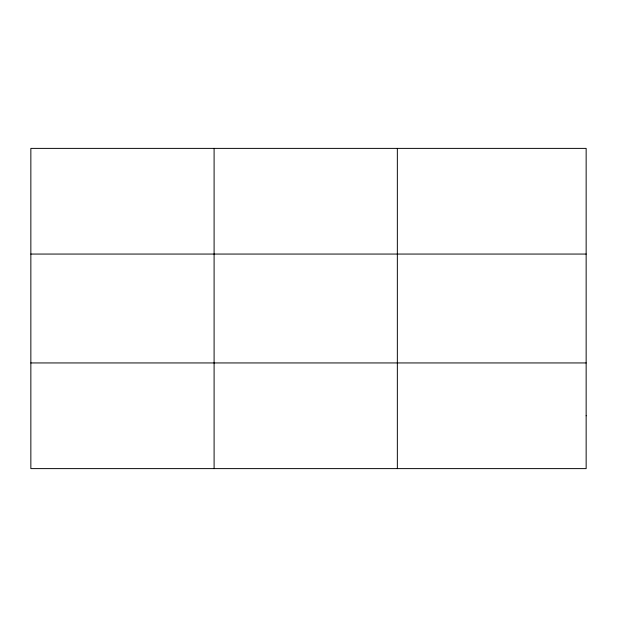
<?xml version="1.0" encoding="UTF-8"?>
<svg xmlns="http://www.w3.org/2000/svg" width="617" height="617" viewBox="0 0 617 617"><rect width="100%" height="100%" fill="white"/><g stroke="black" fill="none" stroke-linecap="round" stroke-linejoin="round"><path stroke-width="0.93" d="M214.099 148.388L214.099 468.612M397.348 148.388L397.348 468.612M30.85 254.057L586.15 254.057M30.85 362.943L586.15 362.943M586.15 415.781L586.15 468.612L30.85 468.612L30.85 148.388L586.15 148.388L586.15 415.781"/></g></svg>
